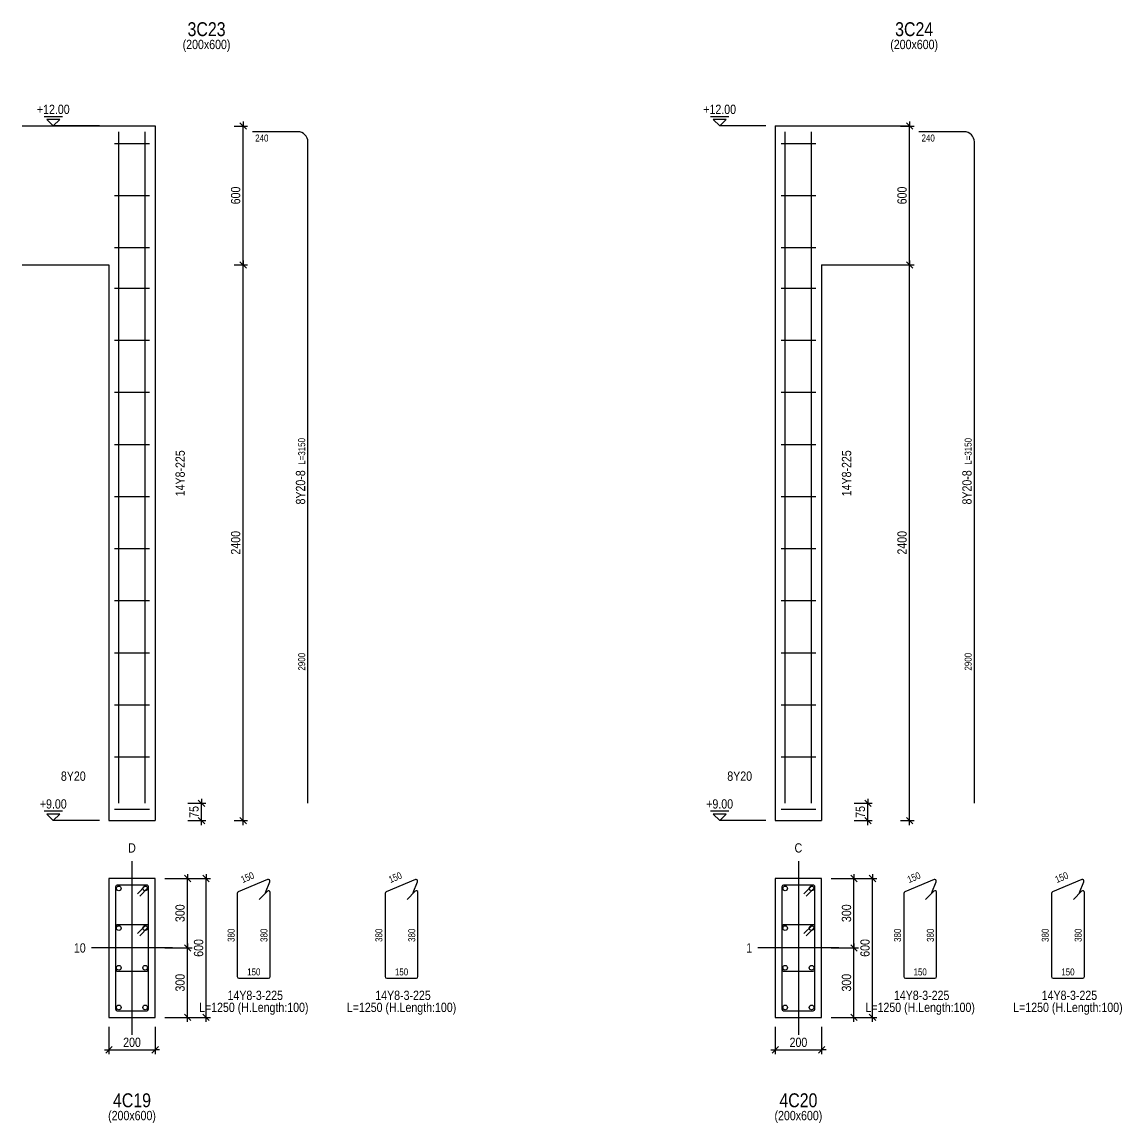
# Model space of a CAD drawing. Extents: x 0 to 206258, y -403073 to 0.
# Drawn here: x 48929 to 60807, y -155774 to -143886 of the extents above; entities that cross this region are included whole.
import ezdxf
from ezdxf.enums import TextEntityAlignment as Align
from ezdxf.lldxf.tags import DXFTag

# ---------------------------------------------------------------- set-up
doc = ezdxf.new("R2010")
doc.units = 0
doc.header["$LTSCALE"] = 1000
for name, color, linetype in [('Axis Line(Dir 1)', 8, 'CENTER2'), ('Axis Line(Dir 2)', 150, 'CENTER2'), ('Column Line(D)', 1, 'Continuous'), ('Dimension Line', 5, 'Continuous'), ('Dimension Text', 5, 'Continuous'), ('Link Line', 3, 'Continuous'), ('Rebar Label', 6, 'Continuous'), ('Rebar Length Text', 8, 'Continuous'), ('Rebar Line', 7, 'Continuous'), ('Top Rebar Label', 6, 'Continuous'), ('Top Rebar Length Text', 8, 'Continuous'), ('Top Rebar Line', 7, 'Continuous')]:
    doc.layers.add(name, color=color, linetype=linetype)
for name, color, linetype, true_color in [('Column Label(D)', 12, 'Continuous', 0xbd0000), ('Column Size Label (D)', 94, 'Continuous', 0x008100), ('Level Mark Line', 253, 'Continuous', 0x828282), ('Level Mark Text', 253, 'Continuous', 0x828282), ('Link Label', 94, 'Continuous', 0x008100), ('Link Length Text', 94, 'Continuous', 0x008100)]:
    doc.layers.add(name, color=color, linetype=linetype, true_color=true_color)
doc.styles.add('Column Label(D)', font='ARIALN.TTF', dxfattribs={"height": 150})
doc.styles.add('Column Size Label (D)', font='ARIALN.TTF', dxfattribs={"height": 100})
doc.styles.add('Dimension Text', font='ARIALN.TTF', dxfattribs={"height": 100})
doc.styles.add('Level Mark Text', font='ARIALN.TTF', dxfattribs={"height": 100})
doc.styles.add('Link Label', font='ARIALN.TTF', dxfattribs={"height": 100})
doc.styles.add('Link Length Text', font='ARIALN.TTF', dxfattribs={"height": 100})
doc.styles.add('Rebar Label', font='ARIALN.TTF', dxfattribs={"height": 100})
doc.styles.add('Rebar Length Text', font='ARIALN.TTF', dxfattribs={"height": 75})
doc.styles.add('Top Rebar Label', font='ARIALN.TTF', dxfattribs={"height": 100})
doc.styles.add('Top Rebar Length Text', font='ARIALN.TTF', dxfattribs={"height": 75})
tags = doc.linetypes.add('CENTER2', pattern=[1.125, 0.75, -0.125, 0.125, -0.125]).pattern_tags.tags
tags[10:11] = [DXFTag(74, 4), DXFTag(75, 0), DXFTag(340, '0'), DXFTag(46, 0.0), DXFTag(50, 0.0), DXFTag(44, 0.0), DXFTag(45, 0.0)]
tags[8:9] = [DXFTag(74, 4), DXFTag(75, 0), DXFTag(340, '0'), DXFTag(46, 0.0), DXFTag(50, 0.0), DXFTag(44, 0.0), DXFTag(45, 0.0)]
tags[6:7] = [DXFTag(74, 4), DXFTag(75, 0), DXFTag(340, '0'), DXFTag(46, 0.0), DXFTag(50, 0.0), DXFTag(44, 0.0), DXFTag(45, 0.0)]
tags[4:5] = [DXFTag(74, 4), DXFTag(75, 0), DXFTag(340, '0'), DXFTag(46, 0.0), DXFTag(50, 0.0), DXFTag(44, 0.0), DXFTag(45, 0.0)]
doc.dimstyles.new('COLUMNELV', dxfattribs={"dimtxt": 100, "dimasz": 30, "dimexe": 48.3, "dimexo": 103.5, "dimgap": 30, "dimtad": 1, "dimtoh": 1, "dimdec": 1, "dimlfac": 0.4, "dimdsep": 46, "dimtxsty": 'Dimension Text', "dimblk": 'PCDIM_TICK', "dimcen": 0.09, "dimclrd": 5, "dimclre": 5, "dimclrt": 5, "dimadec": 1, "dimazin": 0, "dimtp": 1, "dimtm": 1, "dimtfac": 1, "dimtdec": 4, "dimtofl": 0, "dimtmove": 0, "dimatfit": 3, "dimfxl": 1, "dimtolj": 1, "dimtzin": 0, "dimarcsym": 0})

# ---------------------------------------------------------------- blocks, each defined once
blk = doc.blocks.new('PCDIM_TICK')
at = {"layer": 'Dimension Line', "color": 0, "transparency": 33554687}
for p, q in [((1.15, 1.15), (-1.15, -1.15)), ((1.61, 0), (0, 0))]:
    blk.add_line(p, q, dxfattribs=at)
blk = doc.blocks.new('*U2459')
at = {"layer": 'Dimension Line', "color": 5, "true_color": 0x0000ff, "transparency": 16777216}
for p, q in [((51220, -146509), (51365, -146509)), ((51317, -152509), (51317, -146509)), ((51220, -152509), (51365, -152509))]:
    blk.add_line(p, q, dxfattribs=at)
at = {"layer": 'Dimension Line', "color": 5, "true_color": 0x0000ff, "transparency": 16777216, "xscale": 30, "yscale": 30}
for p, rotation in [((51317, -146509), 89.99999999999447), ((51317, -152509), 269.9999999999834)]:
    blk.add_blockref('PCDIM_TICK', p, dxfattribs=dict(at, rotation=rotation))
at = {"layer": 'Dimension Line', "color": 5, "true_color": 0x0000ff, "transparency": 16777216, "insert": (51287, -149509), "char_height": 100, "width": 247.25, "attachment_point": 8, "rotation": 90, "style": 'Dimension Text'}
blk.add_mtext('2400', dxfattribs=at)
blk = doc.blocks.new('*U2460')
at = {"layer": 'Dimension Line', "color": 5, "true_color": 0x0000ff, "transparency": 16777216}
for p, q in [((51220, -145009), (51365, -145009)), ((51317, -146509), (51317, -145009)), ((51220, -146509), (51365, -146509))]:
    blk.add_line(p, q, dxfattribs=at)
at = {"layer": 'Dimension Line', "color": 5, "true_color": 0x0000ff, "transparency": 16777216, "xscale": 30, "yscale": 30}
for p, rotation in [((51317, -145009), 89.99999999999447), ((51317, -146509), 269.9999999999834)]:
    blk.add_blockref('PCDIM_TICK', p, dxfattribs=dict(at, rotation=rotation))
at = {"layer": 'Dimension Line', "color": 5, "true_color": 0x0000ff, "transparency": 16777216, "insert": (51287, -145759), "char_height": 100, "width": 181.97, "attachment_point": 8, "rotation": 90, "style": 'Dimension Text'}
blk.add_mtext('600', dxfattribs=at)
blk = doc.blocks.new('*U2461')
at = {"layer": 'Dimension Line', "color": 5, "true_color": 0x0000ff, "transparency": 16777216}
for p, q in [((50720, -152321), (50915, -152321)), ((50867, -152509), (50867, -152321)), ((50720, -152509), (50915, -152509))]:
    blk.add_line(p, q, dxfattribs=at)
at = {"layer": 'Dimension Line', "color": 5, "true_color": 0x0000ff, "transparency": 16777216, "xscale": 30, "yscale": 30}
for p, rotation in [((50867, -152321), 89.99999999999447), ((50867, -152509), 269.9999999999834)]:
    blk.add_blockref('PCDIM_TICK', p, dxfattribs=dict(at, rotation=rotation))
at = {"layer": 'Dimension Line', "color": 5, "true_color": 0x0000ff, "transparency": 16777216, "insert": (50837, -152415), "char_height": 100, "width": 117.23, "attachment_point": 8, "rotation": 90, "style": 'Dimension Text'}
blk.add_mtext('75', dxfattribs=at)
blk = doc.blocks.new('*U2462')
at = {"layer": 'Dimension Line', "color": 5, "true_color": 0x0000ff, "transparency": 16777216}
for p, q in [((49867, -154737), (49867, -155032)), ((50367, -154737), (50367, -155032)), ((49867, -154984), (50367, -154984))]:
    blk.add_line(p, q, dxfattribs=at)
at = {"layer": 'Dimension Line', "color": 5, "true_color": 0x0000ff, "transparency": 16777216, "xscale": 30, "yscale": 30, "rotation": 180.0000000000004}
blk.add_blockref('PCDIM_TICK', (49867, -154984), dxfattribs=at)
at = {"layer": 'Dimension Line', "color": 5, "true_color": 0x0000ff, "transparency": 16777216, "xscale": 30, "yscale": 30}
blk.add_blockref('PCDIM_TICK', (50367, -154984), dxfattribs=at)
at = {"layer": 'Dimension Line', "color": 5, "true_color": 0x0000ff, "transparency": 16777216, "insert": (50117, -154954), "char_height": 100, "width": 182.77, "attachment_point": 8, "style": 'Dimension Text'}
blk.add_mtext('200', dxfattribs=at)
blk = doc.blocks.new('*U2463')
at = {"layer": 'Dimension Line', "color": 5, "true_color": 0x0000ff, "transparency": 16777216}
for p, q in [((50470, -153884), (50765, -153884)), ((50717, -154634), (50717, -153884)), ((50470, -154634), (50765, -154634))]:
    blk.add_line(p, q, dxfattribs=at)
at = {"layer": 'Dimension Line', "color": 5, "true_color": 0x0000ff, "transparency": 16777216, "xscale": 30, "yscale": 30}
for p, rotation in [((50717, -153884), 89.99999999999447), ((50717, -154634), 269.9999999999834)]:
    blk.add_blockref('PCDIM_TICK', p, dxfattribs=dict(at, rotation=rotation))
at = {"layer": 'Dimension Line', "color": 5, "true_color": 0x0000ff, "transparency": 16777216, "insert": (50687, -154259), "char_height": 100, "width": 181.5, "attachment_point": 8, "rotation": 90, "style": 'Dimension Text'}
blk.add_mtext('300', dxfattribs=at)
blk = doc.blocks.new('*U2464')
at = {"layer": 'Dimension Line', "color": 5, "true_color": 0x0000ff, "transparency": 16777216}
for p, q in [((50470, -153134), (50765, -153134)), ((50717, -153884), (50717, -153134)), ((50470, -153884), (50765, -153884))]:
    blk.add_line(p, q, dxfattribs=at)
at = {"layer": 'Dimension Line', "color": 5, "true_color": 0x0000ff, "transparency": 16777216, "xscale": 30, "yscale": 30}
for p, rotation in [((50717, -153134), 89.99999999999447), ((50717, -153884), 269.9999999999834)]:
    blk.add_blockref('PCDIM_TICK', p, dxfattribs=dict(at, rotation=rotation))
at = {"layer": 'Dimension Line', "color": 5, "true_color": 0x0000ff, "transparency": 16777216, "insert": (50687, -153509), "char_height": 100, "width": 181.5, "attachment_point": 8, "rotation": 90, "style": 'Dimension Text'}
blk.add_mtext('300', dxfattribs=at)
blk = doc.blocks.new('*U2465')
at = {"layer": 'Dimension Line', "color": 5, "true_color": 0x0000ff, "transparency": 16777216}
for p, q in [((50470, -153134), (50965, -153134)), ((50917, -154634), (50917, -153134)), ((50470, -154634), (50965, -154634))]:
    blk.add_line(p, q, dxfattribs=at)
at = {"layer": 'Dimension Line', "color": 5, "true_color": 0x0000ff, "transparency": 16777216, "xscale": 30, "yscale": 30}
for p, rotation in [((50917, -153134), 89.99999999999447), ((50917, -154634), 269.9999999999834)]:
    blk.add_blockref('PCDIM_TICK', p, dxfattribs=dict(at, rotation=rotation))
at = {"layer": 'Dimension Line', "color": 5, "true_color": 0x0000ff, "transparency": 16777216, "insert": (50887, -153884), "char_height": 100, "width": 181.97, "attachment_point": 8, "rotation": 90, "style": 'Dimension Text'}
blk.add_mtext('600', dxfattribs=at)
blk = doc.blocks.new('*U2466')
at = {"layer": 'Dimension Line', "color": 5, "true_color": 0x0000ff, "transparency": 16777216}
for p, q in [((58416, -146509), (58561, -146509)), ((58513, -152509), (58513, -146509)), ((58416, -152509), (58561, -152509))]:
    blk.add_line(p, q, dxfattribs=at)
at = {"layer": 'Dimension Line', "color": 5, "true_color": 0x0000ff, "transparency": 16777216, "xscale": 30, "yscale": 30}
for p, rotation in [((58513, -146509), 89.99999999999447), ((58513, -152509), 269.9999999999834)]:
    blk.add_blockref('PCDIM_TICK', p, dxfattribs=dict(at, rotation=rotation))
at = {"layer": 'Dimension Line', "color": 5, "true_color": 0x0000ff, "transparency": 16777216, "insert": (58483, -149509), "char_height": 100, "width": 247.25, "attachment_point": 8, "rotation": 90, "style": 'Dimension Text'}
blk.add_mtext('2400', dxfattribs=at)
blk = doc.blocks.new('*U2467')
at = {"layer": 'Dimension Line', "color": 5, "true_color": 0x0000ff, "transparency": 16777216}
for p, q in [((58416, -145009), (58561, -145009)), ((58513, -146509), (58513, -145009)), ((58416, -146509), (58561, -146509))]:
    blk.add_line(p, q, dxfattribs=at)
at = {"layer": 'Dimension Line', "color": 5, "true_color": 0x0000ff, "transparency": 16777216, "xscale": 30, "yscale": 30}
for p, rotation in [((58513, -145009), 89.99999999999447), ((58513, -146509), 269.9999999999834)]:
    blk.add_blockref('PCDIM_TICK', p, dxfattribs=dict(at, rotation=rotation))
at = {"layer": 'Dimension Line', "color": 5, "true_color": 0x0000ff, "transparency": 16777216, "insert": (58483, -145759), "char_height": 100, "width": 181.97, "attachment_point": 8, "rotation": 90, "style": 'Dimension Text'}
blk.add_mtext('600', dxfattribs=at)
blk = doc.blocks.new('*U2468')
at = {"layer": 'Dimension Line', "color": 5, "true_color": 0x0000ff, "transparency": 16777216}
for p, q in [((57916, -152321), (58111, -152321)), ((58063, -152509), (58063, -152321)), ((57916, -152509), (58111, -152509))]:
    blk.add_line(p, q, dxfattribs=at)
at = {"layer": 'Dimension Line', "color": 5, "true_color": 0x0000ff, "transparency": 16777216, "xscale": 30, "yscale": 30}
for p, rotation in [((58063, -152321), 89.99999999999447), ((58063, -152509), 269.9999999999834)]:
    blk.add_blockref('PCDIM_TICK', p, dxfattribs=dict(at, rotation=rotation))
at = {"layer": 'Dimension Line', "color": 5, "true_color": 0x0000ff, "transparency": 16777216, "insert": (58033, -152415), "char_height": 100, "width": 117.23, "attachment_point": 8, "rotation": 90, "style": 'Dimension Text'}
blk.add_mtext('75', dxfattribs=at)
blk = doc.blocks.new('*U2469')
at = {"layer": 'Dimension Line', "color": 5, "true_color": 0x0000ff, "transparency": 16777216}
for p, q in [((57063, -154737), (57063, -155032)), ((57563, -154737), (57563, -155032)), ((57063, -154984), (57563, -154984))]:
    blk.add_line(p, q, dxfattribs=at)
at = {"layer": 'Dimension Line', "color": 5, "true_color": 0x0000ff, "transparency": 16777216, "xscale": 30, "yscale": 30, "rotation": 180.0000000000004}
blk.add_blockref('PCDIM_TICK', (57063, -154984), dxfattribs=at)
at = {"layer": 'Dimension Line', "color": 5, "true_color": 0x0000ff, "transparency": 16777216, "xscale": 30, "yscale": 30}
blk.add_blockref('PCDIM_TICK', (57563, -154984), dxfattribs=at)
at = {"layer": 'Dimension Line', "color": 5, "true_color": 0x0000ff, "transparency": 16777216, "insert": (57313, -154954), "char_height": 100, "width": 182.77, "attachment_point": 8, "style": 'Dimension Text'}
blk.add_mtext('200', dxfattribs=at)
blk = doc.blocks.new('*U2470')
at = {"layer": 'Dimension Line', "color": 5, "true_color": 0x0000ff, "transparency": 16777216}
for p, q in [((57666, -153884), (57961, -153884)), ((57913, -154634), (57913, -153884)), ((57666, -154634), (57961, -154634))]:
    blk.add_line(p, q, dxfattribs=at)
at = {"layer": 'Dimension Line', "color": 5, "true_color": 0x0000ff, "transparency": 16777216, "xscale": 30, "yscale": 30}
for p, rotation in [((57913, -153884), 89.99999999999447), ((57913, -154634), 269.9999999999834)]:
    blk.add_blockref('PCDIM_TICK', p, dxfattribs=dict(at, rotation=rotation))
at = {"layer": 'Dimension Line', "color": 5, "true_color": 0x0000ff, "transparency": 16777216, "insert": (57883, -154259), "char_height": 100, "width": 181.5, "attachment_point": 8, "rotation": 90, "style": 'Dimension Text'}
blk.add_mtext('300', dxfattribs=at)
blk = doc.blocks.new('*U2471')
at = {"layer": 'Dimension Line', "color": 5, "true_color": 0x0000ff, "transparency": 16777216}
for p, q in [((57666, -153134), (57961, -153134)), ((57913, -153884), (57913, -153134)), ((57666, -153884), (57961, -153884))]:
    blk.add_line(p, q, dxfattribs=at)
at = {"layer": 'Dimension Line', "color": 5, "true_color": 0x0000ff, "transparency": 16777216, "xscale": 30, "yscale": 30}
for p, rotation in [((57913, -153134), 89.99999999999447), ((57913, -153884), 269.9999999999834)]:
    blk.add_blockref('PCDIM_TICK', p, dxfattribs=dict(at, rotation=rotation))
at = {"layer": 'Dimension Line', "color": 5, "true_color": 0x0000ff, "transparency": 16777216, "insert": (57883, -153509), "char_height": 100, "width": 181.5, "attachment_point": 8, "rotation": 90, "style": 'Dimension Text'}
blk.add_mtext('300', dxfattribs=at)
blk = doc.blocks.new('*U2472')
at = {"layer": 'Dimension Line', "color": 5, "true_color": 0x0000ff, "transparency": 16777216}
for p, q in [((57666, -153134), (58161, -153134)), ((58113, -154634), (58113, -153134)), ((57666, -154634), (58161, -154634))]:
    blk.add_line(p, q, dxfattribs=at)
at = {"layer": 'Dimension Line', "color": 5, "true_color": 0x0000ff, "transparency": 16777216, "xscale": 30, "yscale": 30}
for p, rotation in [((58113, -153134), 89.99999999999447), ((58113, -154634), 269.9999999999834)]:
    blk.add_blockref('PCDIM_TICK', p, dxfattribs=dict(at, rotation=rotation))
at = {"layer": 'Dimension Line', "color": 5, "true_color": 0x0000ff, "transparency": 16777216, "insert": (58083, -153884), "char_height": 100, "width": 181.97, "attachment_point": 8, "rotation": 90, "style": 'Dimension Text'}
blk.add_mtext('600', dxfattribs=at)

msp = doc.modelspace()

# ---------------------------------------------------------------- linework, layer by layer
at = {"layer": 'Axis Line(Dir 1)', "transparency": 33554687}
for points in [[(50554.214, -153883.768), (49679.214, -153883.768)], [(57750.099, -153883.768), (56875.099, -153883.768)]]:
    msp.add_lwpolyline(points, dxfattribs=at)
at = {"layer": 'Axis Line(Dir 2)', "transparency": 33554687}
for points in [[(50116.714, -152946.268), (50116.714, -154821.268)], [(57312.599, -152946.268), (57312.599, -154821.268)]]:
    msp.add_lwpolyline(points, dxfattribs=at)
at = {"layer": 'Column Line(D)', "transparency": 33554687}
for points in [[(48929.214, -145008.768), (49866.714, -145008.768)], [(49866.714, -145008.768), (50366.714, -145008.768)], [(50366.714, -145008.768), (50366.714, -152508.768)], [(57062.599, -145008.768), (57062.599, -152508.768)], [(57062.599, -145008.768), (57562.599, -145008.768)], [(57562.599, -145008.768), (58500.099, -145008.768)], [(48929.214, -146508.768), (49866.714, -146508.768)], [(49866.714, -146508.768), (49866.714, -152508.768)], [(57562.599, -146508.768), (58500.099, -146508.768)], [(57562.599, -146508.768), (57562.599, -152508.768)], [(49866.714, -152508.768), (50366.714, -152508.768)], [(57062.599, -152508.768), (57562.599, -152508.768)]]:
    msp.add_lwpolyline(points, dxfattribs=at)
for points in [[(49866.714, -154633.768), (50366.714, -154633.768), (50366.714, -153133.768), (49866.714, -153133.768)], [(57062.599, -154633.768), (57562.599, -154633.768), (57562.599, -153133.768), (57062.599, -153133.768)]]:
    msp.add_lwpolyline(points, close=True, dxfattribs=at)
at = {"layer": 'Level Mark Line', "transparency": 33554687}
for points in [[(49366.714, -144908.768), (49166.714, -144908.768)], [(56562.599, -144908.768), (56362.599, -144908.768)], [(49266.714, -145008.768), (49337.425, -144938.058), (49196.004, -144938.058), (49266.714, -145008.768)], [(49766.714, -145008.768), (49266.714, -145008.768)], [(56462.599, -145008.768), (56533.31, -144938.058), (56391.888, -144938.058), (56462.599, -145008.768)], [(56962.599, -145008.768), (56462.599, -145008.768)], [(49366.714, -152408.768), (49166.714, -152408.768)], [(49266.714, -152508.768), (49337.425, -152438.058), (49196.004, -152438.058), (49266.714, -152508.768)], [(49766.714, -152508.768), (49266.714, -152508.768)], [(56562.599, -152408.768), (56362.599, -152408.768)], [(56462.599, -152508.768), (56533.31, -152438.058), (56391.888, -152438.058), (56462.599, -152508.768)], [(56962.599, -152508.768), (56462.599, -152508.768)]]:
    msp.add_lwpolyline(points, dxfattribs=at)
at = {"layer": 'Link Line', "transparency": 33554687}
for p, q in [((49929.214, -145196.268), (50304.214, -145196.268)), ((57125.099, -145196.268), (57500.099, -145196.268)), ((49929.214, -145758.768), (50304.214, -145758.768)), ((57125.099, -145758.768), (57500.099, -145758.768)), ((49929.214, -146321.268), (50304.214, -146321.268)), ((57125.099, -146321.268), (57500.099, -146321.268)), ((49929.214, -146758.768), (50304.214, -146758.768)), ((57125.099, -146758.768), (57500.099, -146758.768)), ((49929.214, -147321.268), (50304.214, -147321.268)), ((57125.099, -147321.268), (57500.099, -147321.268)), ((49929.214, -147883.768), (50304.214, -147883.768)), ((57125.099, -147883.768), (57500.099, -147883.768)), ((49929.214, -148446.268), (50304.214, -148446.268)), ((57125.099, -148446.268), (57500.099, -148446.268)), ((49929.214, -149008.768), (50304.214, -149008.768)), ((57125.099, -149008.768), (57500.099, -149008.768)), ((49929.214, -149571.268), (50304.214, -149571.268)), ((57125.099, -149571.268), (57500.099, -149571.268)), ((49929.214, -150133.768), (50304.214, -150133.768)), ((57125.099, -150133.768), (57500.099, -150133.768)), ((49929.214, -150696.268), (50304.214, -150696.268)), ((57125.099, -150696.268), (57500.099, -150696.268)), ((49929.214, -151258.768), (50304.214, -151258.768)), ((57125.099, -151258.768), (57500.099, -151258.768)), ((49929.214, -151821.268), (50304.214, -151821.268)), ((57125.099, -151821.268), (57500.099, -151821.268)), ((49929.214, -152383.768), (50304.214, -152383.768)), ((57125.099, -152383.768), (57500.099, -152383.768))]:
    msp.add_line(p, q, dxfattribs=at)
for points in [[(50200.7, -153324.531), (50289.089, -153236.143, 0.668178638), (50276.714, -153206.268), (49956.714, -153206.268, 0.414213562), (49939.214, -153223.768), (49939.214, -154115.435, 0.414213562), (49956.714, -154132.935), (50276.714, -154132.935, 0.414213562), (50294.214, -154115.435), (50294.214, -153223.768, 0.668178638), (50264.34, -153211.394), (50175.952, -153299.782)], [(51557.231, -153284.119), (51604.247, -153168.299, 0.668178638), (51581.221, -153145.596), (51264.903, -153279.252, 0.301414294), (51254.214, -153295.372), (51254.214, -154192.935, 0.414213562), (51271.714, -154210.435), (51591.714, -154210.435, 0.414213562), (51609.214, -154192.935), (51609.214, -153283.768, 0.668178638), (51579.34, -153271.394), (51490.952, -153359.782)], [(53152.821, -153284.12), (53199.837, -153168.299, 0.668178638), (53176.811, -153145.597), (52860.493, -153279.252, 0.301414294), (52849.804, -153295.372), (52849.804, -154192.935, 0.414213562), (52867.304, -154210.435), (53187.304, -154210.435, 0.414213562), (53204.804, -154192.935), (53204.804, -153283.769, 0.668178638), (53174.93, -153271.394), (53086.541, -153359.783)], [(57396.585, -153324.531), (57484.973, -153236.143, 0.668178638), (57472.599, -153206.268), (57152.599, -153206.268, 0.414213562), (57135.099, -153223.768), (57135.099, -154115.435, 0.414213562), (57152.599, -154132.935), (57472.599, -154132.935, 0.414213562), (57490.099, -154115.435), (57490.099, -153223.768, 0.668178638), (57460.225, -153211.394), (57371.836, -153299.782)], [(58753.116, -153284.119), (58800.132, -153168.299, 0.668178638), (58777.106, -153145.596), (58460.788, -153279.252, 0.301414294), (58450.099, -153295.372), (58450.099, -154192.935, 0.414213562), (58467.599, -154210.435), (58787.599, -154210.435, 0.414213562), (58805.099, -154192.935), (58805.099, -153283.768, 0.668178638), (58775.225, -153271.394), (58686.836, -153359.782)], [(60348.706, -153284.12), (60395.722, -153168.299, 0.668178638), (60372.696, -153145.597), (60056.378, -153279.252, 0.301414294), (60045.689, -153295.372), (60045.689, -154192.935, 0.414213562), (60063.189, -154210.435), (60383.189, -154210.435, 0.414213562), (60400.689, -154192.935), (60400.689, -153283.769, 0.668178638), (60370.814, -153271.394), (60282.426, -153359.783)], [(50200.7, -153752.864), (50289.089, -153664.476, 0.668178638), (50276.714, -153634.602), (49956.714, -153634.602, 0.414213562), (49939.214, -153652.102), (49939.214, -154543.768, 0.414213562), (49956.714, -154561.268), (50276.714, -154561.268, 0.414213562), (50294.214, -154543.768), (50294.214, -153652.102, 0.668178638), (50264.34, -153639.727), (50175.952, -153728.116)], [(57396.585, -153752.864), (57484.973, -153664.476, 0.668178638), (57472.599, -153634.602), (57152.599, -153634.602, 0.414213562), (57135.099, -153652.102), (57135.099, -154543.768, 0.414213562), (57152.599, -154561.268), (57472.599, -154561.268, 0.414213562), (57490.099, -154543.768), (57490.099, -153652.102, 0.668178638), (57460.225, -153639.727), (57371.836, -153728.116)]]:
    msp.add_lwpolyline(points, format="xyb", dxfattribs=at)
at = {"layer": 'Rebar Line', "transparency": 33554687}
for centre in [(49974.214, -153241.268), (50259.214, -153241.268), (57170.099, -153241.268), (57455.099, -153241.268), (49974.214, -153669.602), (50259.214, -153669.602), (57170.099, -153669.602), (57455.099, -153669.602), (49974.214, -154097.935), (50259.214, -154097.935), (57170.099, -154097.935), (57455.099, -154097.935), (49974.214, -154526.268), (50259.214, -154526.268), (57170.099, -154526.268), (57455.099, -154526.268)]:
    msp.add_circle(centre, 25, dxfattribs=at)
at = {"layer": 'Top Rebar Line', "transparency": 33554687}
for points in [[(49974.214, -152321.268), (49974.214, -145071.268)], [(50259.214, -152321.268), (50259.214, -145071.268)], [(57170.099, -152321.268), (57170.099, -145071.268)], [(57455.099, -152321.268), (57455.099, -145071.268)]]:
    msp.add_lwpolyline(points, dxfattribs=at)
for points in [[(52016.714, -152321.268), (52016.714, -145181.224, 0.414213562), (51906.759, -145071.268), (51416.714, -145071.268)], [(59212.599, -152321.268), (59212.599, -145181.224, 0.414213562), (59102.643, -145071.268), (58612.599, -145071.268)]]:
    msp.add_lwpolyline(points, format="xyb", dxfattribs=at)

# ---------------------------------------------------------------- texts
at = {"layer": 'Column Label(D)', "transparency": 33554687, "style": 'Column Label(D)'}
for s, p in [('3C23', (50921.714, -143888.253)), ('3C24', (58562.599, -143888.253)), ('4C19', (50116.714, -155453.768)), ('4C20', (57312.599, -155453.768))]:
    msp.add_text(s, height=150, dxfattribs=at).set_placement(p, align=Align.TOP_CENTER)
at = {"layer": 'Column Size Label (D)', "transparency": 33554687, "style": 'Column Size Label (D)'}
for p in [(50921.714, -144078.253), (58562.599, -144078.253), (50116.714, -155643.768), (57312.599, -155643.768)]:
    msp.add_text('(200x600)', height=100, dxfattribs=at).set_placement(p, align=Align.TOP_CENTER)
at = {"layer": 'Dimension Text', "transparency": 33554687, "style": 'Dimension Text'}
for s, p in [('D', (50116.714, -152883.768)), ('C', (57312.599, -152883.768))]:
    msp.add_text(s, height=100, dxfattribs=at).set_placement(p, align=Align.BOTTOM_CENTER)
for s, p in [('10', (49616.714, -153883.768)), ('1', (56812.599, -153883.768))]:
    msp.add_text(s, height=100, dxfattribs=at).set_placement(p, align=Align.MIDDLE_RIGHT)
at = {"layer": 'Level Mark Text', "transparency": 33554687, "style": 'Level Mark Text'}
for s, p in [('+12.00', (49266.714, -144908.768)), ('+12.00', (56462.599, -144908.768)), ('+9.00', (49266.714, -152408.768)), ('+9.00', (56462.599, -152408.768))]:
    msp.add_text(s, height=100, dxfattribs=at).set_placement(p, align=Align.BOTTOM_CENTER)
at = {"layer": 'Link Label', "transparency": 33554687, "style": 'Link Label'}
for p in [(51431.714, -154445.435), (53027.304, -154445.435), (58627.599, -154445.435), (60223.189, -154445.435)]:
    msp.add_text(' 14Y8-3-225', height=100, dxfattribs=at).set_placement(p, align=Align.CENTER)
at = {"layer": 'Link Length Text', "transparency": 33554687, "style": 'Link Length Text'}
for p in [(51431.714, -154575.435), (53027.304, -154575.435), (58627.599, -154575.435), (60223.189, -154575.435)]:
    msp.add_text('L=1250 (H.Length:100)', height=100, dxfattribs=at).set_placement(p, align=Align.CENTER)
at = {"layer": 'Rebar Label', "transparency": 33554687, "style": 'Rebar Label'}
for p in [(50716.714, -148758.768), (57912.599, -148758.768)]:
    msp.add_text('14Y8-225', height=100, rotation=90, dxfattribs=at).set_placement(p, align=Align.BOTTOM_CENTER)
at = {"layer": 'Rebar Length Text', "transparency": 33554687, "style": 'Rebar Length Text'}
for s, rotation, p in [('150', 22.9057699, (51377.935, -153156.492)), ('150', 22.9057699, (52973.525, -153156.492)), ('150', 22.9057699, (58573.82, -153156.492)), ('150', 22.9057699, (60169.41, -153156.492)), ('380', 90, (51224.214, -153747.102)), ('380', 90, (51579.214, -153747.102)), ('380', 90, (52819.804, -153747.102)), ('380', 90, (53174.804, -153747.102)), ('380', 90, (58420.099, -153747.102)), ('380', 90, (58775.099, -153747.102)), ('380', 90, (60015.689, -153747.102)), ('380', 90, (60370.689, -153747.102))]:
    msp.add_text(s, height=75, rotation=rotation, dxfattribs=at).set_placement(p, align=Align.CENTER)
for p in [(51431.714, -154180.435), (53027.304, -154180.435), (58627.599, -154180.435), (60223.189, -154180.435)]:
    msp.add_text('150', height=75, dxfattribs=at).set_placement(p, align=Align.CENTER)
at = {"layer": 'Top Rebar Label', "transparency": 33554687, "style": 'Top Rebar Label'}
for p in [(51986.714, -148726.268), (59182.599, -148726.268)]:
    msp.add_text(' 8Y20-8', height=100, rotation=90, dxfattribs=at).set_placement(p, align=Align.RIGHT)
for p in [(49616.714, -152108.768), (56812.599, -152108.768)]:
    msp.add_text(' 8Y20', height=100, dxfattribs=at).set_placement(p, align=Align.BOTTOM_RIGHT)
at = {"layer": 'Top Rebar Length Text', "transparency": 33554687, "style": 'Top Rebar Length Text'}
for p in [(51446.714, -145101.268), (58642.599, -145101.268)]:
    msp.add_text('240', height=75, dxfattribs=at).set_placement(p, align=Align.TOP_LEFT)
for s, p in [('L=3150', (51986.714, -148666.268)), ('L=3150', (59182.599, -148666.268)), ('2900', (51986.714, -150888.947)), ('2900', (59182.599, -150888.947))]:
    msp.add_text(s, height=75, rotation=90, dxfattribs=at).set_placement(p)

# ---------------------------------------------------------------- dimensions: what is measured, and where the dimension line sits
at = {"layer": 'Dimension Line', "transparency": 33554687}
for p1, p2, distance, picture, middle in [((51116.714, -146508.768), (51116.714, -145008.768), -200, '*U2460', (51316.714, -145758.768)), ((58312.599, -146508.768), (58312.599, -145008.768), -200, '*U2467', (58512.599, -145758.768)), ((51116.714, -152508.768), (51116.714, -146508.768), -200, '*U2459', (51316.714, -149508.768)), ((58312.599, -152508.768), (58312.599, -146508.768), -200, '*U2466', (58512.599, -149508.768)), ((50616.714, -152508.768), (50616.714, -152321.268), -250, '*U2461', (50866.714, -152415.018)), ((57812.599, -152508.768), (57812.599, -152321.268), -250, '*U2468', (58062.599, -152415.018)), ((50366.714, -153883.768), (50366.714, -153133.768), -350, '*U2464', (50716.714, -153508.768)), ((50366.714, -154633.768), (50366.714, -153133.768), -550, '*U2465', (50916.714, -153883.768)), ((57562.599, -153883.768), (57562.599, -153133.768), -350, '*U2471', (57912.599, -153508.768)), ((57562.599, -154633.768), (57562.599, -153133.768), -550, '*U2472', (58112.599, -153883.768)), ((50366.714, -154633.768), (50366.714, -153883.768), -350, '*U2463', (50716.714, -154258.768)), ((57562.599, -154633.768), (57562.599, -153883.768), -350, '*U2470', (57912.599, -154258.768)), ((49866.714, -154633.768), (50366.714, -154633.768), -350, '*U2462', (50116.714, -154983.768)), ((57062.599, -154633.768), (57562.599, -154633.768), -350, '*U2469', (57312.599, -154983.768))]:
    dim = msp.add_aligned_dim(p1=p1, p2=p2, distance=distance, dimstyle='COLUMNELV', override={"dimscale": 1, "dimtxt": 100, "dimasz": 30, "dimexe": 48.3, "dimexo": 103.5, "dimgap": 30, "dimtad": 1, "dimtih": 0, "dimdec": 1, "dimlfac": 0.4, "dimzin": 8, "dimlunit": 2, "dimpost": '', "dimtxsty": 'Dimension Text', "dimblk": 'PCDIM_TICK', "dimse1": 0, "dimse2": 0, "dimsd2": 0, "dimclrd": 5, "dimclre": 5, "dimclrt": 5, "dimaunit": 0, "dimadec": 1, "dimazin": 0, "dimtol": 0, "dimtp": 1, "dimtm": 1, "dimtmove": 0}, dxfattribs=at)
    dim.commit()
    dim.dimension.update_dxf_attribs({"geometry": picture, "text_midpoint": middle})

doc.saveas('drawing.dxf')
